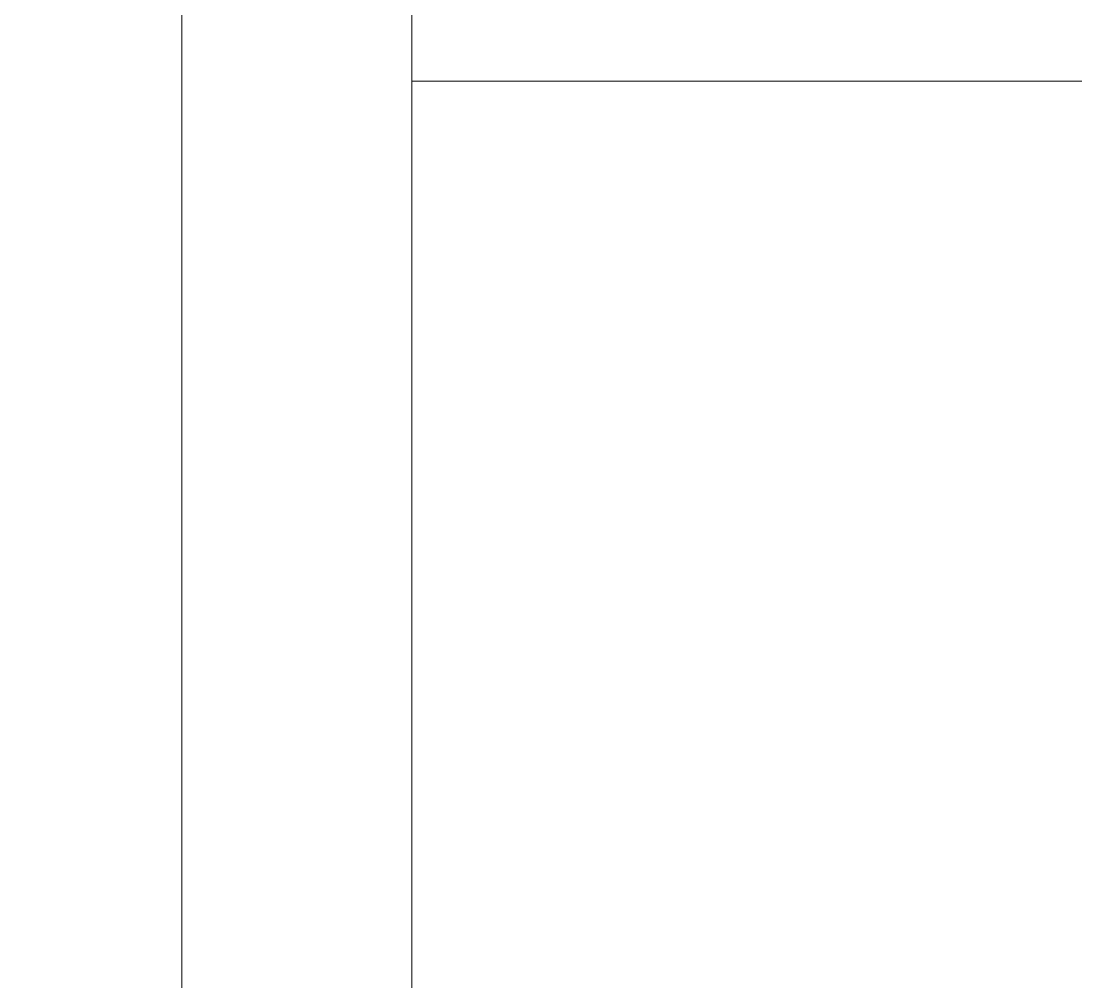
# Model space of a CAD drawing. Header units: millimetres. Extents: x -10700 to 10700, y -2540 to 1320000.
# Drawn here: x -6925 to -5778, y 58020 to 59065 of the extents above; entities that cross this region are included whole.
import ezdxf

# ---------------------------------------------------------------- set-up
doc = ezdxf.new("R2010")
doc.units = ezdxf.units.MM
doc.layers.add('A-GENM', color=13, linetype='Continuous', lineweight=9)
doc.layers.add('A-MASS', color=70, linetype='Continuous', lineweight=9)

# ---------------------------------------------------------------- blocks, each defined once
blk = doc.blocks.new('Steel_Column_Final - Steel_Column_Final-328295-_3D_')
at = {"layer": 'A-GENM'}
mesh = blk.add_polyface(dxfattribs=at)
corners = [(6500, 2500, 55500), (-6500, 2500, 55500), (-6500, 4000, 55500), (6500, 4000, 55500)]
mesh.append_faces([[corners[k] for k in face] for face in [(3, 0, 1, 2)]])
mesh = blk.add_polyface(dxfattribs=at)
corners = [(-6500, 2500, 55500), (-6500, 2500, 57300), (-6500, 4000, 57300), (-6500, 4000, 55500)]
mesh.append_faces([[corners[k] for k in face] for face in [(3, 0, 1, 2)]])
mesh = blk.add_polyface(dxfattribs=at)
corners = [(-6500, 2500, 57300), (6500, 2500, 57300), (6500, 4000, 57300), (-6500, 4000, 57300)]
mesh.append_faces([[corners[k] for k in face] for face in [(3, 0, 1, 2)]])
mesh = blk.add_polyface(dxfattribs=at)
corners = [(-6500, 4000, 57300), (6500, 4000, 57300), (6500, 4000, 55500), (-6500, 4000, 55500)]
mesh.append_faces([[corners[k] for k in face] for face in [(3, 0, 1, 2)]])
blk = doc.blocks.new('Concrete base adaptive - Concrete base adaptive-332620-_3D_')
at = {"layer": 'A-GENM'}
mesh = blk.add_polyface(dxfattribs=at)
corners = [(8500, 5000, 172700), (-8500, 5000, 172700), (-8500, -5000, 172700), (8500, -5000, 172700)]
mesh.append_faces([[corners[k] for k in face] for face in [(3, 0, 1, 2)]])
mesh = blk.add_polyface(dxfattribs=at)
corners = [(-8500, -5000), (-8500, 5000), (8500, 5000), (8500, -5000)]
mesh.append_faces([[corners[k] for k in face] for face in [(3, 0, 1, 2)]])

msp = doc.modelspace()

# ---------------------------------------------------------------- block references
at = {"layer": 'A-GENM'}
for name, p in [('Concrete base adaptive - Concrete base adaptive-332620-_3D_', (0, 55000)), ('Steel_Column_Final - Steel_Column_Final-328295-_3D_', (0, 55000, 172700))]:
    msp.add_blockref(name, p, dxfattribs=at)

# ---------------------------------------------------------------- meshes
at = {"layer": 'A-MASS', "transparency": 33554560}
mesh = msp.add_polyface(dxfattribs=at)
corners = [(-3795.6, 55000, 232779.1), (-6750, 55000, 233300), (-6750, 120000, 233300), (-3795.6, 120000, 232779.1)]
mesh.append_faces([[corners[k] for k in face] for face in [(3, 0, 1, 2)]])
mesh = msp.add_polyface(dxfattribs=at)
corners = [(-6750, 55000, 233300), (-6750, 55000, 234800), (-6750, 120000, 234800), (-6750, 120000, 233300)]
mesh.append_faces([[corners[k] for k in face] for face in [(2, 3, 0, 1)]])
mesh = msp.add_polyface(dxfattribs=at)
corners = [(-6750, 55000, 234800), (-6500, 55000, 234800), (-6500, 120000, 234800), (-6750, 120000, 234800)]
mesh.append_faces([[corners[k] for k in face] for face in [(3, 0, 1, 2)]])
mesh = msp.add_polyface(dxfattribs=at)
corners = [(-6500, 55000, 233800), (0, 55000, 233800), (0, 120000, 233800), (-6500, 120000, 233800)]
mesh.append_faces([[corners[k] for k in face] for face in [(3, 0, 1, 2)]])
mesh = msp.add_polyface(dxfattribs=at)
corners = [(-6500, 55000, 234800), (-6500, 55000, 233800), (-6500, 120000, 233800), (-6500, 120000, 234800)]
mesh.append_faces([[corners[k] for k in face] for face in [(3, 0, 1, 2)]])

doc.saveas('drawing.dxf')
